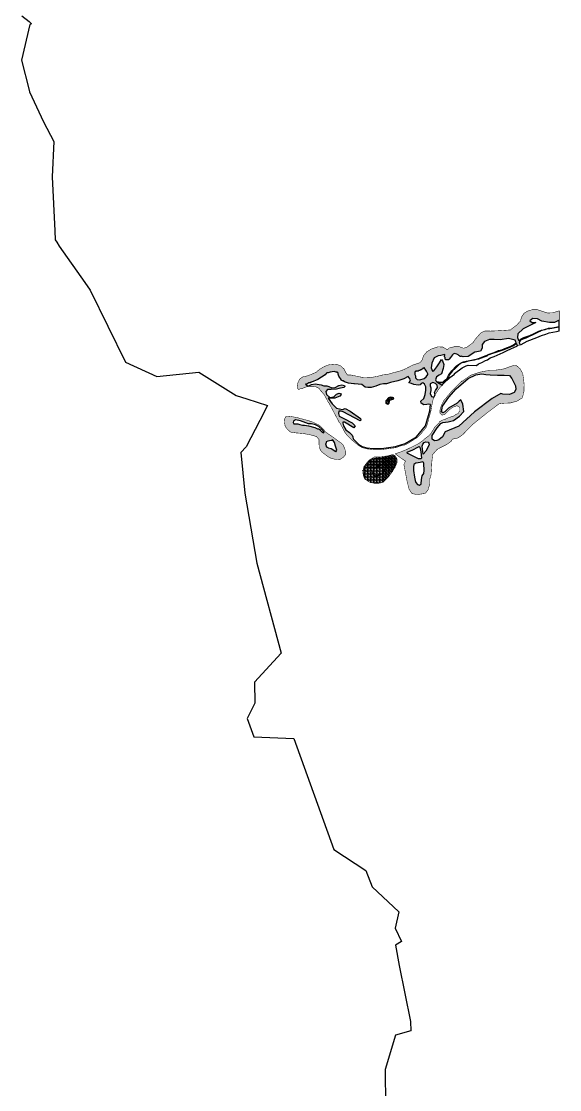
# Model space of a CAD drawing. Header units: metres. Extents: x 319750 to 415268, y 1725605 to 1842937.
# Drawn here: x 323314 to 326479, y 1814477 to 1820759 of the extents above; entities that cross this region are included whole.
import ezdxf

# ---------------------------------------------------------------- set-up
doc = ezdxf.new("R2010")
doc.units = ezdxf.units.M
doc.header["$MEASUREMENT"] = 0
doc.layers.add('DISTRICT BOUNDRY', color=86, linetype='Continuous')
doc.layers.add('MANGROOVES BUFFER ZONE', color=120, linetype='Continuous')

msp = doc.modelspace()

# ---------------------------------------------------------------- hatches: boundary and pattern name
at = {"layer": 'MANGROOVES BUFFER ZONE'}
h = msp.add_hatch(dxfattribs=at)
h.set_pattern_fill('GRASS', color=256, scale=5)
h.paths.add_polyline_path([(325724.6, 1818721.1), (325728.2, 1818749.7), (325742, 1818780.9), (325764.5, 1818792.1), (325781.4, 1818794.1), (325804.1, 1818800.9), (325801.5, 1818785.8), (325805.5, 1818781.8), (325805.5, 1818773.7), (325809.5, 1818769.7), (325825.5, 1818769.6), (325829.6, 1818773.6), (325837.7, 1818781.6), (325849.8, 1818797.6), (325853.9, 1818801.6), (325861.9, 1818805.6), (325874, 1818801.5), (325882, 1818797.4), (325886, 1818793.4), (325890, 1818793.3), (325894, 1818789.3), (325902, 1818789.3), (325903.1, 1818790.3), (325912.4, 1818787), (325941, 1818788.5), (325981.5, 1818813.6), (326013.2, 1818820.3), (326023.9, 1818837.7), (326024.4, 1818858.1), (326036.7, 1818877), (326067.9, 1818888.8), (326094.5, 1818888.3), (326129.8, 1818886.2), (326179.4, 1818893.4), (326218.8, 1818885.2), (326224.4, 1818869.4), (326216, 1818863.9), (326203.9, 1818855.9), (326187.8, 1818848), (326167.7, 1818840), (326139.5, 1818828.1), (326119.3, 1818824.2), (326095.1, 1818812.3), (326071, 1818804.4), (326058.9, 1818800.4), (326058.9, 1818796.4), (326079, 1818804.3), (326103.2, 1818812.2), (326127.3, 1818820.2), (326151.5, 1818828.1), (326179.7, 1818840), (326207.9, 1818851.9), (326224.1, 1818863.8), (326226, 1818864.8), (326231.1, 1818850.3), (326244.6, 1818856.3), (326240.6, 1818872.3), (326248.3, 1818883.8), (326268.5, 1818891.7), (326280.5, 1818895.7), (326296.7, 1818903.6), (326320.9, 1818915.6), (326345, 1818927.5), (326361.2, 1818935.4), (326361.2, 1818939.5), (326353.1, 1818935.5), (326328.9, 1818923.6), (326304.7, 1818911.6), (326292.7, 1818907.7), (326268.5, 1818899.8), (326252.4, 1818891.8), (326244.3, 1818883.8), (326240.3, 1818883.8), (326237.7, 1818883.9), (326237.3, 1818885.3), (326230.6, 1818900.2), (326234.2, 1818921.1), (326264.4, 1818950.3), (326338.6, 1818988.6), (326317.1, 1818988.6), (326303.3, 1818997.3), (326315, 1819008), (326322.2, 1819012.6), (326348.8, 1819009.5), (326373.9, 1818995.7), (326420.4, 1818988.1), (326449.6, 1818989.1), (326477.5, 1819002.8), (326477.8, 1819056.9), (326437.9, 1819045.7), (326410.6, 1819044), (326377.6, 1819053.8), (326347.4, 1819063.9), (326318.5, 1819064), (326291.1, 1819055.3), (326270.7, 1819043.4), (326256.5, 1819022.4), (326248.5, 1818996.9), (326228.4, 1818974.7), (326189.9, 1818944.7), (326137.8, 1818940.8), (326072.9, 1818937.8), (326040.3, 1818938.7), (326017.5, 1818928.7), (326001.2, 1818910.5), (325983.2, 1818890.3), (325970, 1818869.9), (325957.5, 1818860.8), (325934.5, 1818843), (325913.9, 1818837.1), (325890.5, 1818845.8), (325860.3, 1818846), (325830.6, 1818838.9), (325819.9, 1818827.9), (325791.8, 1818844.5), (325762, 1818845.2), (325727.6, 1818833.7), (325697.8, 1818815.9), (325679.2, 1818792.6), (325669.5, 1818765.5), (325657, 1818751.7), (325612.3, 1818736.9), (325576.8, 1818717.8), (325546.7, 1818704.9), (325489.9, 1818689.9), (325465.4, 1818682.5), (325440.4, 1818680.3), (325405.2, 1818671.4), (325364, 1818663.8), (325320, 1818665.6), (325253.6, 1818679.2), (325231.6, 1818679.7), (325220.5, 1818696.4), (325211.2, 1818715.2), (325192.5, 1818732.7), (325174.6, 1818739.8), (325146, 1818742.3), (325126.7, 1818741.1), (325096.7, 1818730.1), (325070.6, 1818715.2), (325045.7, 1818694.5), (324998.2, 1818675.1), (324969.2, 1818668.7), (324952.8, 1818657.6), (324942.6, 1818641.4), (324936.5, 1818620.3), (324936.2, 1818605.7), (324943.5, 1818593.3), (324952.2, 1818597.6), (324968.3, 1818601.5), (324988.4, 1818609.5), (325000.4, 1818613.4), (324985.9, 1818625.6), (324992.6, 1818625.5), (325004.7, 1818633.5), (325012.7, 1818633.4), (325016.7, 1818637.4), (325020.8, 1818637.4), (325057, 1818653.3), (325101.4, 1818681.2), (325105.5, 1818689.2), (325109.5, 1818693.2), (325117.6, 1818693.2), (325129.6, 1818697.1), (325153.8, 1818701), (325165.8, 1818696.9), (325173.9, 1818696.9), (325173.8, 1818692.8), (325177.9, 1818692.8), (325177.8, 1818684.8), (325181.8, 1818672.7), (325193.7, 1818652.5), (325193.7, 1818648.5), (325201.7, 1818644.4), (325205.7, 1818644.4), (325213.8, 1818640.3), (325225.8, 1818636.3), (325237.8, 1818632.2), (325270, 1818628), (325274, 1818627.9), (325315.6, 1818624.2), (325336.1, 1818608), (325352.3, 1818605.9), (325370.6, 1818605.9), (325398.8, 1818614.8), (325421.3, 1818624.2), (325442.7, 1818627.3), (325461.5, 1818627.8), (325485, 1818634.6), (325527.3, 1818646.1), (325563.9, 1818658.1), (325587.8, 1818670.4), (325599.8, 1818654.3), (325603.2, 1818650.8), (325598.3, 1818642.3), (325593.8, 1818637.4), (325594.4, 1818634.1), (325607.4, 1818628.9), (325622.4, 1818624.4), (325647.8, 1818620.5), (325659.2, 1818622.4), (325666, 1818629.3), (325675.8, 1818633.8), (325684.3, 1818626), (325692.4, 1818611), (325693, 1818590.9), (325688.2, 1818565.8), (325680.7, 1818541.1), (325662.4, 1818526.7), (325664.7, 1818514.4), (325681.2, 1818504.3), (325697.8, 1818505.6), (325709.8, 1818508.2), (325720.5, 1818505.3), (325716.9, 1818468.6), (325690.6, 1818381.3), (325637.4, 1818315.4), (325571.1, 1818276.2), (325513.3, 1818258.3), (325431.5, 1818247.3), (325382.2, 1818247), (325345.2, 1818251.2), (325317.5, 1818259.3), (325298.4, 1818271.3), (325264.3, 1818303.7), (325263, 1818317), (325258.4, 1818326.3), (325244.4, 1818340.8), (325222.2, 1818357.3), (325209.3, 1818381.6), (325203.6, 1818397.1), (325204.1, 1818402.7), (325214.9, 1818402.2), (325269.2, 1818369.7), (325277.5, 1818380.5), (325258.9, 1818398.6), (325210.8, 1818422.9), (325183.4, 1818437.3), (325178.2, 1818453.4), (325180.8, 1818467.8), (325194.3, 1818466.8), (325207.2, 1818462.1), (325240.3, 1818444.6), (325306.9, 1818409.5), (325311.1, 1818414.6), (325308.5, 1818423.4), (325248, 1818467.8), (325219.1, 1818482.8), (325202.5, 1818476.6), (325167.4, 1818484.4), (325140.9, 1818509.9), (325118.2, 1818542.5), (325158, 1818543), (325186.9, 1818555.4), (325193.7, 1818564.2), (325191.6, 1818570.4), (325182.8, 1818572.4), (325166.8, 1818566.7), (325150.8, 1818551.8), (325127.5, 1818547.6), (325108.4, 1818564.7), (325105.3, 1818582.8), (325114.6, 1818594.1), (325135.3, 1818594.6), (325167.3, 1818595.7), (325190, 1818601.9), (325210.7, 1818607), (325215.9, 1818612.7), (325213.3, 1818617.9), (325198.8, 1818621.5), (325180.7, 1818618.4), (325159.5, 1818605.5), (325139.9, 1818605), (325122.8, 1818611.7), (325109.9, 1818616.3), (325092.4, 1818615.3), (325076.3, 1818622.5), (325042.2, 1818627.2), (325021, 1818623), (325000.5, 1818613.4), (325032.7, 1818613.2), (325048.7, 1818609.1), (325064.8, 1818601), (325072.8, 1818588.9), (325080.7, 1818580.8), (325096.7, 1818560.6), (325120.6, 1818516.2), (325124.6, 1818512.2), (325128.6, 1818504.1), (325152.4, 1818459.8), (325156.4, 1818451.7), (325184.2, 1818399.3), (325188.2, 1818395.2), (325204.2, 1818367), (325208.1, 1818358.9), (325216.1, 1818342.8), (325228.1, 1818326.6), (325252, 1818302.4), (325296.1, 1818265.9), (325316.1, 1818253.8), (325344.2, 1818245.6), (325380.3, 1818241.3), (325432.6, 1818241.1), (325517.1, 1818252.6), (325549.3, 1818264.5), (325569.4, 1818268.4), (325585.6, 1818276.4), (325617.8, 1818296.3), (325642.1, 1818312.2), (325666.3, 1818336.2), (325678.5, 1818352.2), (325682.5, 1818356.2), (325694.7, 1818372.3), (325698.7, 1818384.3), (325702.8, 1818396.3), (325711.1, 1818428.5), (325719.3, 1818456.6), (325723.4, 1818472.6), (325727.5, 1818500.7), (325731.7, 1818520.8), (325735.8, 1818536.9), (325739.9, 1818548.9), (325726.1, 1818552.7), (325718.9, 1818570.1), (325721.5, 1818589.1), (325722.5, 1818603.4), (325717.9, 1818616.3), (325717.9, 1818628), (325732.8, 1818634.7), (325750.2, 1818630.1), (325759.4, 1818619.3), (325760.5, 1818605.5), (325750.2, 1818588.6), (325744, 1818576.8), (325746.7, 1818562.4), (325748, 1818565), (325756.1, 1818577), (325768.3, 1818597), (325788.1, 1818619.8), (325756.5, 1818637.3), (325760.5, 1818637.3), (325772.5, 1818633.2), (325784.6, 1818633.1), (325788.6, 1818633.1), (325796.7, 1818637.1), (325804.7, 1818641), (325816.8, 1818653), (325825, 1818669.1), (325833.1, 1818685.1), (325849.3, 1818705.1), (325865.5, 1818717.1), (325881.6, 1818733.1), (325897.8, 1818749.1), (325889.7, 1818745.1), (325873.6, 1818733.1), (325845.3, 1818705.1), (325833.1, 1818689.1), (325825, 1818677.1), (325816.9, 1818657.1), (325804.8, 1818649.1), (325796.7, 1818641.1), (325792.6, 1818637.1), (325776.6, 1818637.2), (325756.5, 1818641.3), (325755.1, 1818640), (325749.7, 1818651), (325755.3, 1818669.4), (325770.2, 1818678.1), (325784, 1818687.3), (325795.2, 1818718.5), (325797.8, 1818740.5), (325791.1, 1818762.5), (325784.5, 1818770.1), (325773.2, 1818751.7), (325756.9, 1818727.2), (325739.5, 1818704.7), (325730.8, 1818701.6)])
h.paths.add_polyline_path([(325648.3, 1818702.2), (325652.3, 1818706.2), (325656.3, 1818706.2), (325660.4, 1818710.2), (325664.4, 1818710.2), (325668.4, 1818714.2), (325672.5, 1818714.2), (325672.5, 1818718.2), (325676.5, 1818718.2), (325680.6, 1818722.2), (325684.6, 1818722.1), (325684.6, 1818718.1), (325688.5, 1818714.1), (325696.5, 1818702), (325704.5, 1818685.8), (325704.4, 1818682), (325694.2, 1818668.5), (325682, 1818659.8), (325657.5, 1818651.8), (325642.1, 1818653.4), (325632, 1818663), (325632, 1818674.2), (325628.1, 1818682.2), (325628.2, 1818698.3), (325632.2, 1818698.3), (325632.2, 1818702.3)], flags=16)
h = msp.add_hatch(dxfattribs=at)
h.set_pattern_fill('GRASS', color=256, scale=5)
h.paths.add_polyline_path([(326050.9, 1818455.4), (326123.6, 1818510.1), (326146.3, 1818513.3), (326190.2, 1818515.2), (326229, 1818526.3), (326260.4, 1818545.5), (326269.5, 1818583.5), (326270.6, 1818623.3), (326268.2, 1818647.9), (326262.5, 1818687.7), (326246.5, 1818717), (326222.9, 1818737), (326211.3, 1818737.3), (326207.3, 1818735.3), (326183.1, 1818727.4), (326150.9, 1818715.5), (326126.7, 1818711.6), (326098.6, 1818707.7), (326066.4, 1818707.9), (326054.3, 1818704), (326050.3, 1818704), (326030.2, 1818700.1), (326010.1, 1818696.2), (325985.9, 1818688.3), (325973.8, 1818684.3), (325961.7, 1818680.4), (325953.7, 1818676.4), (325941.6, 1818668.4), (325909.3, 1818644.5), (325905.2, 1818644.5), (325872.9, 1818612.5), (325844.6, 1818584.5), (325824.4, 1818560.5), (325808.2, 1818540.5), (325800.1, 1818532.5), (325787.9, 1818508.4), (325779.7, 1818488.4), (325775.6, 1818472.3), (325775.6, 1818464.3), (325775.5, 1818456.2), (325783.5, 1818448.2), (325787.5, 1818444.1), (325791.5, 1818444.1), (325799.6, 1818448.1), (325803.6, 1818448), (325811.7, 1818456), (325823.8, 1818468), (325831.9, 1818476), (325848.1, 1818488), (325856.1, 1818492), (325868.2, 1818495.9), (325876.3, 1818499.9), (325880.3, 1818495.9), (325888.3, 1818491.8), (325892.3, 1818487.8), (325892.3, 1818483.7), (325892.3, 1818479.7), (325892.2, 1818467.6), (325888.1, 1818463.6), (325884.1, 1818455.6), (325880, 1818451.6), (325868, 1818447.7), (325859.9, 1818439.7), (325835.7, 1818431.8), (325831.7, 1818431.8), (325823.6, 1818427.8), (325815.6, 1818423.9), (325807.5, 1818419.9), (325783.3, 1818412), (325779.3, 1818408), (325771.2, 1818404), (325771.2, 1818400), (325746.9, 1818376), (325722.6, 1818335.9), (325706.4, 1818319.9), (325686.2, 1818304), (325678.1, 1818296), (325649.9, 1818276), (325585.4, 1818244.2), (325577.3, 1818240.2), (325537, 1818224.4), (325512.9, 1818216.5), (325544.8, 1818191.6), (325572.8, 1818173.7), (325563.4, 1818153.4), (325582.8, 1818051.5), (325593.6, 1818009.3), (325610.4, 1817982.5), (325641.8, 1817976.4), (325688.8, 1817983.2), (325705.2, 1818003.6), (325716, 1818038.3), (325716.2, 1818068.9), (325723.5, 1818093.8), (325727.8, 1818167.4), (325732.7, 1818211.9), (325759.5, 1818242.2), (325777.7, 1818252.5), (325815.5, 1818271), (325841.6, 1818290.3), (325848.4, 1818302.2), (325880.7, 1818309.2), (325908.8, 1818328.1), (325937.4, 1818357.7), (325966.5, 1818388)])
h.paths.add_polyline_path([(325886.3, 1818379.4), (325807, 1818345.8), (325790.1, 1818315.9), (325768.9, 1818299.1), (325758.1, 1818293.7), (325743.5, 1818292.1), (325728.8, 1818302.9), (325729.9, 1818323), (325759.2, 1818368.1), (325780.4, 1818395.2), (325793.4, 1818401.2), (325824.4, 1818404.4), (325854.3, 1818412), (325889.6, 1818438.1), (325915.7, 1818464.1), (325910.2, 1818508.7), (325897.7, 1818533.6), (325889, 1818526.6), (325876, 1818514.6), (325825, 1818484.2), (325803.8, 1818463.1), (325791.8, 1818457.6), (325784.8, 1818463.1), (325791.3, 1818496.4), (325827.1, 1818548.5), (325871.7, 1818597.4), (325941.8, 1818659.4), (325986.3, 1818680), (326022.7, 1818686.5), (326044.4, 1818682.7), (326071.6, 1818680), (326113.4, 1818679.5), (326152.5, 1818679.5), (326185.1, 1818676.2), (326199.2, 1818658.3), (326219.9, 1818616), (326222.1, 1818593.7), (326211.7, 1818577.4), (326184.6, 1818564.9), (326145.5, 1818566), (326133.5, 1818570.9), (326082.4, 1818541.9), (325979.2, 1818463.8)], flags=16)
h.paths.add_polyline_path([(325710.1, 1818277.9), (325712.5, 1818269.4), (325692.8, 1818232.1), (325676.2, 1818213.9), (325670.1, 1818260.3), (325674.9, 1818273.5), (325682, 1818283), (325691.8, 1818286.7), (325705.7, 1818285.3)], flags=16)
h.paths.add_polyline_path([(325656.8, 1818254.8), (325662.6, 1818228), (325666.7, 1818190.1), (325665, 1818186.7), (325650.1, 1818187.3), (325602.3, 1818209.4), (325591.4, 1818215.5), (325585, 1818217.8), (325583.3, 1818226), (325615.8, 1818239.2), (325645.3, 1818255.8), (325652.4, 1818258.5)], flags=16)
h.paths.add_polyline_path([(325679.6, 1818164.9), (325680.6, 1818159.4), (325683, 1818117.4), (325679.9, 1818100.5), (325671.1, 1818086.6), (325667.7, 1818064.6), (325664.3, 1818039.2), (325654.8, 1818032.7), (325642.6, 1818036.1), (325634.5, 1818047.3), (325629.4, 1818059.5), (325626, 1818078.5), (325620.9, 1818117.4), (325619.2, 1818139.5), (325622.6, 1818153.3), (325633.1, 1818160.8), (325648.1, 1818163.5), (325659.2, 1818164.5), (325674.8, 1818169.9)], flags=16)
h = msp.add_hatch(dxfattribs=at)
h.set_pattern_fill('GRASS', color=256, scale=5)
h.paths.add_polyline_path([(325482.5, 1818532.4), (325492.7, 1818532.7), (325501.2, 1818534.7), (325503.1, 1818539.6), (325499.5, 1818547.8), (325488.7, 1818550.7), (325474.3, 1818548.1), (325459.6, 1818529.5), (325459.6, 1818511.5), (325469.7, 1818506.5), (325474, 1818512.4), (325477.6, 1818525.5)])
h = msp.add_hatch(dxfattribs=at)
h.set_pattern_fill('GRASS', color=256, scale=5)
h.paths.add_polyline_path([(325011.4, 1818408.3), (324983.3, 1818416.5), (324951.2, 1818424.7), (324939.2, 1818428.8), (324915.1, 1818433), (324887, 1818437.1), (324878.9, 1818437.2), (324870.9, 1818437.2), (324862.5, 1818422.3), (324861.5, 1818401.5), (324865.2, 1818377.8), (324878.2, 1818360.3), (324897.2, 1818343.8), (324929.1, 1818339.2), (324972.2, 1818335.3), (325009.2, 1818329), (325049.9, 1818317.8), (325063.8, 1818300.3), (325065.3, 1818253.5), (325077.5, 1818230.5), (325098.8, 1818212.8), (325127.4, 1818192.9), (325164.3, 1818182.1), (325188.9, 1818184.1), (325207.6, 1818195.5), (325219.4, 1818210.1), (325218.5, 1818238.2), (325207.6, 1818266.4), (325199.6, 1818274.5), (325195.6, 1818278.6), (325167.6, 1818298.8), (325139.6, 1818319.1), (325115.5, 1818335.3), (325099.5, 1818347.5), (325091.6, 1818359.6), (325087.6, 1818363.6), (325079.6, 1818371.7), (325075.6, 1818375.8), (325059.6, 1818387.9), (325039.5, 1818396.1), (325035.5, 1818400.1)])
h.paths.add_polyline_path([(324911.8, 1818399.7), (324914.2, 1818408.7), (324925.9, 1818415.1), (324955.8, 1818410.7), (324986, 1818399.3), (325003.4, 1818392), (325019.8, 1818392.3), (325044, 1818385.9), (325064.1, 1818376.2), (325081.9, 1818361.4), (325095.3, 1818344.7), (325091.2, 1818339.6), (325083.4, 1818343.5), (325071.4, 1818355.7), (325071.5, 1818359.7), (325067.4, 1818359.7), (325063.4, 1818363.8), (325055.4, 1818363.8), (325039.4, 1818371.9), (325003.2, 1818380.2), (324979.1, 1818384.3), (324967.1, 1818384.4), (324951, 1818388.5), (324939, 1818392.6), (324915.6, 1818392.7)], flags=16)
h.paths.add_polyline_path([(325107.2, 1818287.1), (325115.3, 1818291.1), (325135.4, 1818295), (325143.5, 1818295), (325143.5, 1818301), (325155.4, 1818283), (325161.4, 1818261.9), (325169.2, 1818237.7), (325163.2, 1818228.5), (325163.2, 1818230.5), (325135.1, 1818246.8), (325119.1, 1818250.9), (325115.1, 1818254.9), (325111.1, 1818254.9), (325107.1, 1818259), (325107.1, 1818263), (325103.1, 1818275.1), (325107.2, 1818279.1)], flags=16)
h = msp.add_hatch(dxfattribs=at)
h.set_pattern_fill('GRASS', color=256, scale=5)
h.paths.add_polyline_path([(325493, 1818108), (325509.3, 1818134.2), (325522.6, 1818162.1), (325522.8, 1818187.5), (325513.9, 1818202.5), (325503.2, 1818209.6), (325376.3, 1818189.2), (325356.7, 1818176.6), (325330.2, 1818144.1), (325322, 1818115.3), (325324.4, 1818088.6), (325333.2, 1818069), (325359, 1818050.2), (325389.5, 1818042.8), (325414.1, 1818042.3), (325440.9, 1818048.1), (325471.6, 1818078.4)])

# ---------------------------------------------------------------- linework, layer by layer
at = {"layer": 'DISTRICT BOUNDRY'}
msp.add_polyline3d([(323317.4, 1820792, 0), (323359.6, 1820758.6, 0), (323372.8, 1820745.2, 0), (323364.2, 1820739.9, 0), (323314.1, 1820531.7, 0), (323359.3, 1820354.9, 0), (323361.6, 1820344.7, 0), (323444.7, 1820167.7, 0), (323504.9, 1820052.1, 0), (323495.2, 1819844.6, 0), (323510.3, 1819528.4, 0), (323512.8, 1819474.4, 0), (323522.1, 1819461.1, 0), (323536, 1819438, 0), (323686.6, 1819224.5, 0), (323719.1, 1819177.8, 0), (323925.5, 1818754.3, 0), (324110.2, 1818670.5, 0), (324357, 1818697.1, 0), (324576.7, 1818558.8, 0), (324639.2, 1818539.3, 0), (324762.2, 1818501, 0), (324715.8, 1818411.9, 0), (324635.2, 1818257, 0), (324604.5, 1818223.1, 0), (324628.1, 1817985.3, 0), (324698.8, 1817574, 0), (324842.5, 1817044, 0), (324685.3, 1816873, 0), (324687.2, 1816749, 0), (324642.2, 1816660.2, 0), (324681.8, 1816551.5, 0), (324916.7, 1816542.1, 0), (325152.3, 1815888.4, 0), (325340.2, 1815766.6, 0), (325377.2, 1815670.2, 0), (325533.2, 1815522.2, 0), (325512, 1815427, 0), (325549.7, 1815348.2, 0), (325513.7, 1815327.6, 0), (325535.9, 1815207.2, 0), (325601.8, 1814878.1, 0), (325603.4, 1814823, 0), (325514.4, 1814797.2, 0), (325453.4, 1814594.7, 0), (325455.2, 1814383.4, 0)], dxfattribs=at)
at = {"layer": 'MANGROOVES BUFFER ZONE', "const_width": 3.02, "flags": 128}
for points in [[(325768.3, 1818597), (325792.6, 1818625), (325796.6, 1818629), (325808.7, 1818641), (325812.8, 1818645), (325816.8, 1818649), (325829, 1818661), (325833, 1818665), (325861.3, 1818684.9), (325861.3, 1818689), (325905.7, 1818720.9), (325929.9, 1818732.8), (325941.9, 1818736.8), (325990.2, 1818736.5), (326002.3, 1818744.5), (326022.4, 1818752.4), (326042.6, 1818764.3), (326054.7, 1818768.3), (326070.8, 1818780.3), (326095, 1818788.2), (326147.4, 1818812), (326171.6, 1818823.9), (326252.2, 1818859.7), (326288.5, 1818879.6), (326344.9, 1818899.3), (326373.1, 1818911.2), (326397.3, 1818919.1), (326417.4, 1818927.1), (326461.7, 1818934.9), (326477.2, 1818938.6), (326477.8, 1819056.9), (326437.9, 1819045.7), (326410.6, 1819044), (326377.6, 1819053.8), (326347.4, 1819063.9), (326318.5, 1819064), (326291.1, 1819055.3), (326270.7, 1819043.4), (326256.5, 1819022.4), (326248.5, 1818996.9), (326228.4, 1818974.7), (326189.9, 1818944.7), (326137.8, 1818940.8), (326072.9, 1818937.8), (326040.3, 1818938.7), (326017.5, 1818928.7), (326001.2, 1818910.5), (325983.2, 1818890.3), (325970, 1818869.9), (325957.5, 1818860.8), (325934.5, 1818843), (325913.9, 1818837.1), (325890.5, 1818845.8), (325860.3, 1818846), (325830.6, 1818838.9), (325819.9, 1818827.9), (325791.8, 1818844.5), (325762, 1818845.2), (325727.6, 1818833.7), (325697.8, 1818815.9), (325679.2, 1818792.6), (325669.5, 1818765.5), (325657, 1818751.7), (325612.3, 1818736.9), (325576.8, 1818717.8), (325546.7, 1818704.9), (325489.9, 1818689.9), (325465.4, 1818682.5), (325440.4, 1818680.3), (325405.2, 1818671.4), (325364, 1818663.8), (325320, 1818665.6), (325253.6, 1818679.2), (325231.6, 1818679.7), (325220.5, 1818696.4), (325211.2, 1818715.2), (325192.5, 1818732.7), (325174.6, 1818739.8), (325146, 1818742.3), (325126.7, 1818741.1), (325096.7, 1818730.1), (325070.6, 1818715.2), (325045.7, 1818694.5), (324998.2, 1818675.1), (324969.2, 1818668.7), (324952.8, 1818657.6), (324942.6, 1818641.4), (324936.5, 1818620.3), (324936.2, 1818605.7), (324943.5, 1818593.3), (324952.2, 1818597.6), (324968.3, 1818601.5), (324988.4, 1818609.5), (325000.5, 1818613.4), (325032.7, 1818613.2), (325048.7, 1818609.1), (325064.8, 1818601), (325072.8, 1818588.9), (325080.7, 1818580.8), (325096.7, 1818560.6), (325120.6, 1818516.2), (325124.6, 1818512.2), (325128.6, 1818504.1), (325152.4, 1818459.8), (325156.4, 1818451.7), (325184.2, 1818399.3), (325188.2, 1818395.2), (325204.2, 1818367), (325208.1, 1818358.9), (325216.1, 1818342.8), (325228.1, 1818326.6), (325252, 1818302.4), (325296.1, 1818265.9), (325316.1, 1818253.8), (325344.2, 1818245.6), (325380.3, 1818241.3), (325432.6, 1818241.1), (325517.1, 1818252.6), (325549.3, 1818264.5), (325569.4, 1818268.4), (325585.6, 1818276.4), (325617.8, 1818296.3), (325642.1, 1818312.2), (325666.3, 1818336.2), (325678.5, 1818352.2), (325682.5, 1818356.2), (325694.7, 1818372.3), (325698.7, 1818384.3), (325702.8, 1818396.3), (325711.1, 1818428.5), (325719.3, 1818456.6), (325723.4, 1818472.6), (325727.5, 1818500.7), (325731.7, 1818520.8), (325735.8, 1818536.9), (325739.9, 1818548.9), (325748, 1818565), (325756.1, 1818577)], [(326229, 1818526.3), (326260.4, 1818545.5), (326269.5, 1818583.5), (326270.6, 1818623.3), (326268.2, 1818647.9), (326262.5, 1818687.7), (326246.5, 1818717), (326222.9, 1818737), (326211.3, 1818737.3), (326207.3, 1818735.3), (326183.1, 1818727.4), (326150.9, 1818715.5), (326126.7, 1818711.6), (326098.6, 1818707.7), (326066.4, 1818707.9), (326054.3, 1818704), (326050.3, 1818704), (326030.2, 1818700.1), (326010.1, 1818696.2), (325985.9, 1818688.3), (325973.8, 1818684.3), (325961.7, 1818680.4), (325953.7, 1818676.4), (325941.6, 1818668.4), (325909.3, 1818644.5), (325905.2, 1818644.5), (325872.9, 1818612.5), (325844.6, 1818584.5), (325824.4, 1818560.5), (325808.2, 1818540.5), (325800.1, 1818532.5), (325787.9, 1818508.4), (325779.7, 1818488.4), (325775.6, 1818472.3), (325775.6, 1818464.3), (325775.5, 1818456.2), (325783.5, 1818448.2), (325787.5, 1818444.1), (325791.5, 1818444.1), (325799.6, 1818448.1), (325803.6, 1818448), (325811.7, 1818456), (325823.8, 1818468), (325831.9, 1818476), (325848.1, 1818488), (325856.1, 1818492), (325868.2, 1818495.9), (325876.3, 1818499.9), (325880.3, 1818495.9), (325888.3, 1818491.8), (325892.3, 1818487.8), (325892.3, 1818483.7), (325892.3, 1818479.7), (325892.2, 1818467.6), (325888.1, 1818463.6), (325884.1, 1818455.6), (325880, 1818451.6), (325868, 1818447.7), (325859.9, 1818439.7), (325835.7, 1818431.8), (325831.7, 1818431.8), (325823.6, 1818427.8), (325815.6, 1818423.9), (325807.5, 1818419.9), (325783.3, 1818412), (325779.3, 1818408), (325771.2, 1818404), (325771.2, 1818400), (325746.9, 1818376), (325722.6, 1818335.9), (325706.4, 1818319.9), (325686.2, 1818304), (325678.1, 1818296), (325649.9, 1818276), (325585.4, 1818244.2), (325577.3, 1818240.2), (325537, 1818224.4), (325512.9, 1818216.5), (325544.8, 1818191.6), (325572.8, 1818173.7), (325563.4, 1818153.4), (325582.8, 1818051.5), (325593.6, 1818009.3), (325610.4, 1817982.5), (325641.8, 1817976.4), (325688.8, 1817983.2), (325705.2, 1818003.6), (325716, 1818038.3), (325716.2, 1818068.9), (325723.5, 1818093.8), (325727.8, 1818167.4), (325732.7, 1818211.9), (325759.5, 1818242.2), (325777.7, 1818252.5), (325815.5, 1818271), (325841.6, 1818290.3), (325848.4, 1818302.2), (325880.7, 1818309.2), (325908.8, 1818328.1), (325937.4, 1818357.7), (325966.5, 1818388), (326050.9, 1818455.4), (326123.6, 1818510.1), (326146.3, 1818513.3), (326190.2, 1818515.2)], [(325167.6, 1818298.8), (325139.6, 1818319.1), (325115.5, 1818335.3), (325099.5, 1818347.5), (325091.6, 1818359.6), (325087.6, 1818363.6), (325079.6, 1818371.7), (325075.6, 1818375.8), (325059.6, 1818387.9), (325039.5, 1818396.1), (325035.5, 1818400.1), (325011.4, 1818408.3), (324983.3, 1818416.5), (324951.2, 1818424.7), (324939.2, 1818428.8), (324915.1, 1818433), (324887, 1818437.1), (324878.9, 1818437.2), (324870.9, 1818437.2), (324862.5, 1818422.3), (324861.5, 1818401.5), (324865.2, 1818377.8), (324878.2, 1818360.3), (324897.2, 1818343.8), (324929.1, 1818339.2), (324972.2, 1818335.3), (325009.2, 1818329), (325049.9, 1818317.8), (325063.8, 1818300.3), (325065.3, 1818253.5), (325077.5, 1818230.5), (325098.8, 1818212.8), (325127.4, 1818192.9), (325164.3, 1818182.1), (325188.9, 1818184.1), (325207.6, 1818195.5), (325219.4, 1818210.1), (325218.5, 1818238.2), (325207.6, 1818266.4), (325199.6, 1818274.5), (325195.6, 1818278.6)], [(325493, 1818108), (325509.3, 1818134.2), (325522.6, 1818162.1), (325522.8, 1818187.5), (325513.9, 1818202.5), (325498.8, 1818212.5), (325484.7, 1818208.6), (325472.6, 1818204.6), (325424.3, 1818196.9), (325404.2, 1818197), (325390.8, 1818198.4), (325356.7, 1818176.6), (325330.2, 1818144.1), (325322, 1818115.3), (325324.4, 1818088.6), (325333.2, 1818069), (325359, 1818050.2), (325389.5, 1818042.8), (325414.1, 1818042.3), (325440.9, 1818048.1), (325471.6, 1818078.4)]]:
    msp.add_lwpolyline(points, close=True, dxfattribs=at)
at = {"layer": 'MANGROOVES BUFFER ZONE'}
for points in [[(326473.9, 1818962.9), (326477.3, 1818963.8), (326477.5, 1819002.8), (326449.6, 1818989.1), (326420.4, 1818988.1), (326373.9, 1818995.7), (326348.8, 1819009.5), (326322.2, 1819012.6), (326315, 1819008), (326303.3, 1818997.3), (326317.1, 1818988.6), (326338.6, 1818988.6), (326264.4, 1818950.3), (326234.2, 1818921.1), (326230.6, 1818900.2), (326237.3, 1818885.3), (326237.7, 1818883.9), (326240.3, 1818883.8), (326244.3, 1818883.8), (326252.4, 1818891.8), (326268.5, 1818899.8), (326292.7, 1818907.7), (326304.7, 1818911.6), (326328.9, 1818923.6), (326353.1, 1818935.5), (326361.2, 1818939.5), (326361.2, 1818935.4), (326345, 1818927.5), (326320.9, 1818915.6), (326296.7, 1818903.6), (326280.5, 1818895.7), (326268.5, 1818891.7), (326248.3, 1818883.8), (326240.6, 1818872.3), (326244.6, 1818856.3), (326252.2, 1818859.7), (326288.5, 1818879.6), (326344.9, 1818899.3), (326373.1, 1818911.2), (326397.3, 1818919.1), (326417.4, 1818927.1), (326461.7, 1818934.9), (326477.2, 1818938.6), (326477.3, 1818962.2), (326457.8, 1818959), (326437.7, 1818955.1), (326421.6, 1818951.2), (326409.5, 1818951.2), (326393.4, 1818947.3), (326369.2, 1818939.4), (326365.2, 1818935.4), (326365.2, 1818939.4), (326373.3, 1818943.4), (326393.4, 1818947.3), (326413.5, 1818955.2), (326433.6, 1818955.1)], [(325905.9, 1818753), (325913.9, 1818757), (325930, 1818761), (325954.2, 1818764.8), (325978.3, 1818768.7), (326002.5, 1818776.6), (326030.7, 1818788.5), (326050.8, 1818796.5), (326054.8, 1818792.4), (326002.5, 1818772.6), (325978.3, 1818768.7), (325942.1, 1818760.9), (325917.9, 1818753), (325905.9, 1818753), (325897.8, 1818749.1), (325881.6, 1818733.1), (325865.5, 1818717.1), (325849.3, 1818705.1), (325833.1, 1818685.1), (325825, 1818669.1), (325816.8, 1818653), (325804.7, 1818641), (325796.7, 1818637.1), (325788.6, 1818633.1), (325784.6, 1818633.1), (325772.5, 1818633.2), (325760.5, 1818637.3), (325756.5, 1818637.3), (325788.1, 1818619.8), (325792.6, 1818625), (325796.6, 1818629), (325808.7, 1818641), (325812.8, 1818645), (325816.8, 1818649), (325829, 1818661), (325833, 1818665), (325861.3, 1818684.9), (325861.3, 1818689), (325905.7, 1818720.9), (325929.9, 1818732.8), (325941.9, 1818736.8), (325990.2, 1818736.5), (326002.3, 1818744.5), (326022.4, 1818752.4), (326042.6, 1818764.3), (326054.7, 1818768.3), (326070.8, 1818780.3), (326095, 1818788.2), (326147.4, 1818812), (326171.6, 1818823.9), (326231.1, 1818850.3), (326226, 1818864.8), (326224.1, 1818863.8), (326207.9, 1818851.9), (326179.7, 1818840), (326151.5, 1818828.1), (326127.3, 1818820.2), (326103.2, 1818812.2), (326079, 1818804.3), (326058.9, 1818796.4), (326058.9, 1818800.4), (326071, 1818804.4), (326095.1, 1818812.3), (326119.3, 1818824.2), (326139.5, 1818828.1), (326167.7, 1818840), (326187.8, 1818848), (326203.9, 1818855.9), (326216, 1818863.9), (326224.4, 1818869.4), (326218.8, 1818885.2), (326179.4, 1818893.4), (326129.8, 1818886.2), (326094.5, 1818888.3), (326067.9, 1818888.8), (326036.7, 1818877), (326024.4, 1818858.1), (326023.9, 1818837.7), (326013.2, 1818820.3), (325981.5, 1818813.6), (325941, 1818788.5), (325912.4, 1818787), (325903.1, 1818790.3), (325902, 1818789.3), (325894, 1818789.3), (325890, 1818793.3), (325886, 1818793.4), (325882, 1818797.4), (325874, 1818801.5), (325861.9, 1818805.6), (325853.9, 1818801.6), (325849.8, 1818797.6), (325837.7, 1818781.6), (325829.6, 1818773.6), (325825.5, 1818769.6), (325809.5, 1818769.7), (325805.5, 1818773.7), (325805.5, 1818781.8), (325801.5, 1818785.8), (325804.1, 1818800.9), (325781.4, 1818794.1), (325764.5, 1818792.1), (325742, 1818780.9), (325728.2, 1818749.7), (325724.6, 1818721.1), (325730.8, 1818701.6), (325739.5, 1818704.7), (325756.9, 1818727.2), (325773.2, 1818751.7), (325784.5, 1818770.1), (325791.1, 1818762.5), (325797.8, 1818740.5), (325795.2, 1818718.5), (325784, 1818687.3), (325770.2, 1818678.1), (325755.3, 1818669.4), (325749.7, 1818651), (325755.1, 1818640), (325756.5, 1818641.3), (325776.6, 1818637.2), (325792.6, 1818637.1), (325796.7, 1818641.1), (325804.8, 1818649.1), (325816.9, 1818657.1), (325825, 1818677.1), (325833.1, 1818689.1), (325845.3, 1818705.1), (325873.6, 1818733.1), (325889.7, 1818745.1), (325897.8, 1818749.1)], [(325696.5, 1818702), (325688.5, 1818714.1), (325684.6, 1818718.1), (325684.6, 1818722.1), (325680.6, 1818722.2), (325676.5, 1818718.2), (325672.5, 1818718.2), (325672.5, 1818714.2), (325668.4, 1818714.2), (325664.4, 1818710.2), (325660.4, 1818710.2), (325656.3, 1818706.2), (325652.3, 1818706.2), (325648.3, 1818702.2), (325632.2, 1818702.3), (325632.2, 1818698.3), (325628.2, 1818698.3), (325628.1, 1818682.2), (325632, 1818674.2), (325632, 1818663), (325642.1, 1818653.4), (325657.5, 1818651.8), (325682, 1818659.8), (325694.2, 1818668.5), (325704.4, 1818682), (325704.5, 1818685.8)], [(325720.5, 1818505.3), (325709.8, 1818508.2), (325697.8, 1818505.6), (325681.2, 1818504.3), (325664.7, 1818514.4), (325662.4, 1818526.7), (325680.7, 1818541.1), (325688.2, 1818565.8), (325693, 1818590.9), (325692.4, 1818611), (325684.3, 1818626), (325675.8, 1818633.8), (325666, 1818629.3), (325659.2, 1818622.4), (325647.8, 1818620.5), (325622.4, 1818624.4), (325607.4, 1818628.9), (325594.4, 1818634.1), (325593.8, 1818637.4), (325598.3, 1818642.3), (325603.2, 1818650.8), (325599.8, 1818654.3), (325587.8, 1818670.4), (325563.9, 1818658.1), (325527.3, 1818646.1), (325485, 1818634.6), (325461.5, 1818627.8), (325442.7, 1818627.3), (325421.3, 1818624.2), (325398.8, 1818614.8), (325370.6, 1818605.9), (325352.3, 1818605.9), (325336.1, 1818608), (325315.6, 1818624.2), (325274, 1818627.9), (325270, 1818628), (325237.8, 1818632.2), (325225.8, 1818636.3), (325213.8, 1818640.3), (325205.7, 1818644.4), (325201.7, 1818644.4), (325193.7, 1818648.5), (325193.7, 1818652.5), (325181.8, 1818672.7), (325177.8, 1818684.8), (325177.9, 1818692.8), (325173.8, 1818692.8), (325173.9, 1818696.9), (325165.8, 1818696.9), (325153.8, 1818701), (325129.6, 1818697.1), (325117.6, 1818693.2), (325109.5, 1818693.2), (325105.5, 1818689.2), (325101.4, 1818681.2), (325057, 1818653.3), (325020.8, 1818637.4), (325016.7, 1818637.4), (325012.7, 1818633.4), (325004.7, 1818633.5), (324992.6, 1818625.5), (324985.9, 1818625.6), (325000.4, 1818613.4), (325000.5, 1818613.4), (325021, 1818623), (325042.2, 1818627.2), (325076.3, 1818622.5), (325092.4, 1818615.3), (325109.9, 1818616.3), (325122.8, 1818611.7), (325139.9, 1818605), (325159.5, 1818605.5), (325180.7, 1818618.4), (325198.8, 1818621.5), (325213.3, 1818617.9), (325215.9, 1818612.7), (325210.7, 1818607), (325190, 1818601.9), (325167.3, 1818595.7), (325135.3, 1818594.6), (325114.6, 1818594.1), (325105.3, 1818582.8), (325108.4, 1818564.7), (325127.5, 1818547.6), (325150.8, 1818551.8), (325166.8, 1818566.7), (325182.8, 1818572.4), (325191.6, 1818570.4), (325193.7, 1818564.2), (325186.9, 1818555.4), (325158, 1818543), (325118.2, 1818542.5), (325140.9, 1818509.9), (325167.4, 1818484.4), (325202.5, 1818476.6), (325219.1, 1818482.8), (325248, 1818467.8), (325308.5, 1818423.4), (325311.1, 1818414.6), (325306.9, 1818409.5), (325240.3, 1818444.6), (325207.2, 1818462.1), (325194.3, 1818466.8), (325180.8, 1818467.8), (325178.2, 1818453.4), (325183.4, 1818437.3), (325210.8, 1818422.9), (325258.9, 1818398.6), (325277.5, 1818380.5), (325269.2, 1818369.7), (325214.9, 1818402.2), (325204.1, 1818402.7), (325203.6, 1818397.1), (325209.3, 1818381.6), (325222.2, 1818357.3), (325244.4, 1818340.8), (325258.4, 1818326.3), (325263, 1818317), (325264.3, 1818303.7), (325298.4, 1818271.3), (325317.5, 1818259.3), (325345.2, 1818251.2), (325382.2, 1818247), (325431.5, 1818247.3), (325513.3, 1818258.3), (325571.1, 1818276.2), (325637.4, 1818315.4), (325690.6, 1818381.3), (325716.9, 1818468.6)], [(325743.5, 1818292.1), (325728.8, 1818302.9), (325729.9, 1818323), (325759.2, 1818368.1), (325780.4, 1818395.2), (325793.4, 1818401.2), (325824.4, 1818404.4), (325854.3, 1818412), (325889.6, 1818438.1), (325915.7, 1818464.1), (325910.2, 1818508.7), (325897.7, 1818533.6), (325889, 1818526.6), (325876, 1818514.6), (325825, 1818484.2), (325803.8, 1818463.1), (325791.8, 1818457.6), (325784.8, 1818463.1), (325791.3, 1818496.4), (325827.1, 1818548.5), (325871.7, 1818597.4), (325941.8, 1818659.4), (325986.3, 1818680), (326022.7, 1818686.5), (326044.4, 1818682.7), (326071.6, 1818680), (326113.4, 1818679.5), (326152.5, 1818679.5), (326185.1, 1818676.2), (326199.2, 1818658.3), (326219.9, 1818616), (326222.1, 1818593.7), (326211.7, 1818577.4), (326184.6, 1818564.9), (326145.5, 1818566), (326133.5, 1818570.9), (326082.4, 1818541.9), (325979.2, 1818463.8), (325886.3, 1818379.4), (325807, 1818345.8), (325790.1, 1818315.9), (325768.9, 1818299.1), (325758.1, 1818293.7)], [(325750.2, 1818588.6), (325760.5, 1818605.5), (325759.4, 1818619.3), (325750.2, 1818630.1), (325732.8, 1818634.7), (325717.9, 1818628), (325717.9, 1818616.3), (325722.5, 1818603.4), (325721.5, 1818589.1), (325718.9, 1818570.1), (325726.1, 1818552.7), (325739.9, 1818548.9), (325746.7, 1818562.4), (325744, 1818576.8)], [(325492.7, 1818532.7), (325482.5, 1818532.4), (325477.6, 1818525.5), (325474, 1818512.4), (325469.7, 1818506.5), (325459.6, 1818511.5), (325459.6, 1818529.5), (325474.3, 1818548.1), (325488.7, 1818550.7), (325499.5, 1818547.8), (325503.1, 1818539.6), (325501.2, 1818534.7)], [(325459.6, 1818511.5), (325459.6, 1818529.5), (325474.3, 1818548.1), (325488.7, 1818550.7), (325499.5, 1818547.8), (325503.1, 1818539.6), (325501.2, 1818534.7), (325492.7, 1818532.7), (325482.5, 1818532.4), (325477.6, 1818525.5), (325474, 1818512.4), (325469.7, 1818506.5)], [(324986, 1818399.3), (324955.8, 1818410.7), (324925.9, 1818415.1), (324914.2, 1818408.7), (324911.8, 1818399.7), (324915.6, 1818392.7), (324939, 1818392.6), (324951, 1818388.5), (324967.1, 1818384.4), (324979.1, 1818384.3), (325003.2, 1818380.2), (325039.4, 1818371.9), (325055.4, 1818363.8), (325063.4, 1818363.8), (325067.4, 1818359.7), (325071.5, 1818359.7), (325071.4, 1818355.7), (325083.4, 1818343.5), (325091.2, 1818339.6), (325095.3, 1818344.7), (325081.9, 1818361.4), (325064.1, 1818376.2), (325044, 1818385.9), (325019.8, 1818392.3), (325003.4, 1818392)], [(325161.4, 1818261.9), (325155.4, 1818283), (325143.5, 1818301), (325143.5, 1818295), (325135.4, 1818295), (325115.3, 1818291.1), (325107.2, 1818287.1), (325107.2, 1818279.1), (325103.1, 1818275.1), (325107.1, 1818263), (325107.1, 1818259), (325111.1, 1818254.9), (325115.1, 1818254.9), (325119.1, 1818250.9), (325135.1, 1818246.8), (325163.2, 1818230.5), (325163.2, 1818228.5), (325169.2, 1818237.7)], [(325676.2, 1818213.9), (325670.1, 1818260.3), (325674.9, 1818273.5), (325682, 1818283), (325691.8, 1818286.7), (325705.7, 1818285.3), (325710.1, 1818277.9), (325712.5, 1818269.4), (325692.8, 1818232.1)], [(325583.3, 1818226), (325615.8, 1818239.2), (325645.3, 1818255.8), (325652.4, 1818258.5), (325656.8, 1818254.8), (325662.6, 1818228), (325666.7, 1818190.1), (325665, 1818186.7), (325650.1, 1818187.3), (325602.3, 1818209.4), (325591.4, 1818215.5), (325585, 1818217.8), (325585, 1818217.8)], [(325404, 1818086.8), (325433.6, 1818099.3), (325455.9, 1818125.2), (325467.7, 1818153.2), (325482.5, 1818169), (325481.8, 1818175.4), (325467.7, 1818175.7), (325442.1, 1818161.6), (325427.6, 1818147.1), (325416.1, 1818144.4), (325399.6, 1818139.4), (325387.5, 1818125.9), (325380.7, 1818116.5), (325379.4, 1818100), (325385.1, 1818092.5), (325392.5, 1818088.5)], [(325674.8, 1818169.9), (325659.2, 1818164.5), (325648.1, 1818163.5), (325633.1, 1818160.8), (325622.6, 1818153.3), (325619.2, 1818139.5), (325620.9, 1818117.4), (325626, 1818078.5), (325629.4, 1818059.5), (325634.5, 1818047.3), (325642.6, 1818036.1), (325654.8, 1818032.7), (325664.3, 1818039.2), (325667.7, 1818064.6), (325671.1, 1818086.6), (325679.9, 1818100.5), (325683, 1818117.4), (325680.6, 1818159.4), (325679.6, 1818164.9)]]:
    msp.add_lwpolyline(points, close=True, dxfattribs=at)

doc.saveas('drawing.dxf')
